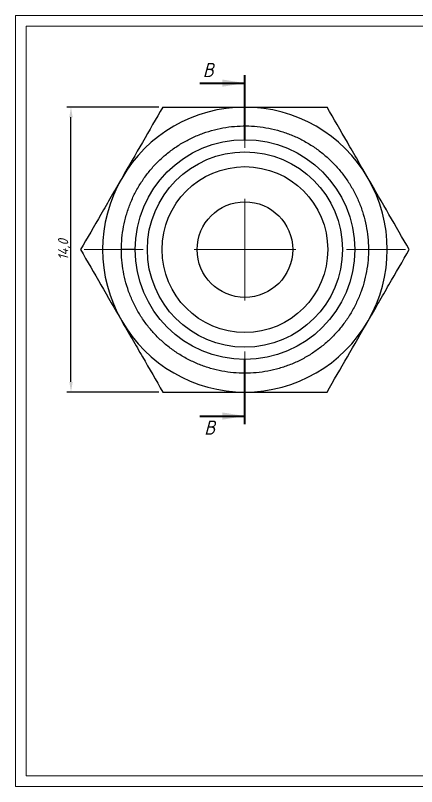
# Model space of a CAD drawing. Header units: millimetres. Extents: x 1178 to 1232, y 650 to 752.
# Drawn here: x 1178.13 to 1197.86, y 713.71 to 751.6 of the extents above; entities that cross this region are included whole.
import ezdxf

# ---------------------------------------------------------------- set-up
doc = ezdxf.new("R2010")
doc.units = ezdxf.units.MM
doc.linetypes.add('PHANTOM', pattern=[12.7, 6.35, -1.27, 1.27, -1.27, 1.27, -1.27])
doc.linetypes.add('SLD-Solid', pattern=[0])
doc.styles.add('GENISO', font='geniso.shx', dxfattribs={"oblique": 15})
doc.dimstyles.new('Scale', dxfattribs={"dimscale": 0.2, "dimtxt": 2.5, "dimasz": 2.5, "dimexe": 1, "dimexo": 1, "dimgap": 0.2, "dimtad": 1, "dimdec": 1, "dimzin": 0, "dimtxsty": 'GENISO', "dimcen": 2.5, "dimclrd": 1, "dimclre": 1, "dimclrt": 7, "dimadec": 0, "dimazin": 0, "dimtfac": 1, "dimtdec": 1, "dimtmove": 0, "dimatfit": 3, "dimfxl": 1, "dimtzin": 0, "dimlwd": -1, "dimlwe": -1, "dimarcsym": 0})

# ---------------------------------------------------------------- blocks, each defined once
blk = doc.blocks.new('SW_CENTERMARKSYMBOL_0')
at = {"color": 0, "linetype": 'Continuous', "lineweight": 0}
for p, q in [((0, 20), (0, 31.6)), ((0, 0), (0, 10)), ((-20, 0), (-31.6, 0)), ((0, 0), (-10, 0)), ((0, 0), (0, -10)), ((0, 0), (10, 0)), ((20, 0), (31.6, 0)), ((0, -20), (0, -31.6))]:
    blk.add_line(p, q, dxfattribs=at)
blk = doc.blocks.new('*D3')
at = {"color": 1, "transparency": 16777216}
for p, q in [((1185.177, 747.094), (1180.662, 747.094)), ((1180.862, 733.594), (1180.862, 746.594)), ((1185.177, 733.094), (1180.662, 733.094))]:
    blk.add_line(p, q, dxfattribs=at)
for points in [[(1180.779, 746.594), (1180.946, 746.594), (1180.862, 747.094)], [(1180.779, 733.594), (1180.946, 733.594), (1180.862, 733.094)]]:
    blk.add_solid(points, dxfattribs=at)
at = {"layer": 'Defpoints', "color": 0, "transparency": 16777216}
for p in [(1180.862, 747.094), (1185.377, 747.094), (1185.377, 733.094)]:
    blk.add_point(p, dxfattribs=at)
at = {"color": 7, "transparency": 16777216, "insert": (1180.535, 740.094), "char_height": 0.5, "attachment_point": 5, "rotation": 90, "style": 'GENISO'}
blk.add_mtext('14,0', dxfattribs=at)

msp = doc.modelspace()

# ---------------------------------------------------------------- linework, layer by layer
at = {"color": 240, "linetype": 'PHANTOM', "lineweight": 35, "true_color": 0xed1f24}
for p, q in [((1189.418, 745.496), (1189.418, 748.671)), ((1189.418, 731.517), (1189.418, 734.693))]:
    msp.add_line(p, q, dxfattribs=at)
at = {"color": 240, "linetype": 'Continuous', "lineweight": 35, "true_color": 0xed1f24}
for p, q in [((1187.196, 748.274), (1189.418, 748.274)), ((1187.196, 731.914), (1189.418, 731.914))]:
    msp.add_line(p, q, dxfattribs=at)
at = {"color": 5, "linetype": 'Continuous', "lineweight": 25}
msp.add_line((1184.018, 740.094), (1183.342, 740.094), dxfattribs=at)
at = {"color": 7, "linetype": 'SLD-Solid', "lineweight": 15}
for points in [[(1178.128, 751.6), (1232.373, 751.6), (1232.373, 713.708), (1178.128, 713.708)], [(1178.66, 751.068), (1231.841, 751.068), (1231.841, 714.24), (1178.66, 714.24)]]:
    msp.add_lwpolyline(points, close=True, dxfattribs=at)
at = {"color": 5, "linetype": 'Continuous', "lineweight": 25}
for radius in [5.4, 4.8, 4.075, 2.35]:
    msp.add_circle((1189.418, 740.094), radius, dxfattribs=at)
for start, end in [(90, 150), (30, 90), (150, 210), (330, 30), (210, 270), (270, 330)]:
    msp.add_arc((1189.418, 740.094), 7, start, end, dxfattribs=at)
for points, knots in [([(1185.377, 747.094), (1185.047, 746.522), (1184.714, 745.946), (1184.041, 744.78), (1183.701, 744.191), (1183.356, 743.594)], [0, 0, 0, 0, 0.5, 0.5, 1, 1, 1, 1]), ([(1185.377, 747.094), (1186.033, 747.094), (1186.706, 747.094), (1188.056, 747.094), (1188.735, 747.094), (1189.418, 747.094)], [0, 0, 0, 0, 0.5, 0.5, 1, 1, 1, 1]), ([(1189.418, 747.094), (1190.102, 747.094), (1190.796, 747.094), (1192.146, 747.094), (1192.807, 747.094), (1193.46, 747.094)], [0, 0, 0, 0, 0.5, 0.5, 1, 1, 1, 1]), ([(1195.481, 743.594), (1195.309, 743.891), (1195.136, 744.19), (1194.795, 744.781), (1194.626, 745.074), (1194.121, 745.948), (1193.789, 746.524), (1193.46, 747.094)], [0, 0, 0, 0, 0.25, 0.25, 0.5, 0.5, 1, 1, 1, 1]), ([(1183.342, 740.094), (1183.347, 740.281), (1183.357, 740.659), (1183.439, 741.224), (1183.572, 741.785), (1183.76, 742.333), (1183.998, 742.861), (1184.285, 743.363), (1184.616, 743.831), (1184.984, 744.262), (1185.391, 744.655), (1185.834, 745.011), (1186.314, 745.328), (1186.825, 745.599), (1187.36, 745.821), (1187.913, 745.99), (1188.476, 746.106), (1189.042, 746.167), (1189.607, 746.176), (1190.173, 746.132), (1190.737, 746.035), (1191.294, 745.883), (1191.837, 745.678), (1192.357, 745.423), (1192.848, 745.121), (1193.303, 744.778), (1193.722, 744.396), (1194.103, 743.978), (1194.447, 743.522), (1194.748, 743.031), (1195.004, 742.511), (1195.208, 741.969), (1195.36, 741.412), (1195.457, 740.847), (1195.501, 740.282), (1195.492, 739.716), (1195.431, 739.151), (1195.315, 738.588), (1195.145, 738.035), (1194.923, 737.499), (1194.652, 736.988), (1194.336, 736.508), (1193.979, 736.065), (1193.585, 735.659), (1193.155, 735.29), (1192.687, 734.96), (1192.185, 734.673), (1191.657, 734.435), (1191.109, 734.247), (1190.548, 734.114), (1189.983, 734.035), (1189.417, 734.009), (1188.852, 734.035), (1188.287, 734.114), (1187.726, 734.248), (1187.178, 734.435), (1186.65, 734.674), (1186.149, 734.961), (1185.681, 735.291), (1185.25, 735.66), (1184.856, 736.067), (1184.5, 736.51), (1184.184, 736.99), (1183.913, 737.501), (1183.691, 738.037), (1183.521, 738.59), (1183.407, 739.153), (1183.345, 739.687), (1183.346, 740.032), (1183.346, 740.187)], [0, 0, 0, 0, 0.014706, 0.02962, 0.044682, 0.059823, 0.074976, 0.090071, 0.105042, 0.119823, 0.134476, 0.149328, 0.164348, 0.17947, 0.194626, 0.209748, 0.224768, 0.239619, 0.254272, 0.269054, 0.284025, 0.29912, 0.314273, 0.329414, 0.344475, 0.35939, 0.374096, 0.388801, 0.403716, 0.418778, 0.433919, 0.449072, 0.464167, 0.479137, 0.493919, 0.508572, 0.523424, 0.538444, 0.553566, 0.568722, 0.583844, 0.598864, 0.613715, 0.628368, 0.64315, 0.658121, 0.673216, 0.688369, 0.70351, 0.718571, 0.733486, 0.748191, 0.762897, 0.777812, 0.792874, 0.808015, 0.823168, 0.838263, 0.853233, 0.868015, 0.882668, 0.89752, 0.91254, 0.927662, 0.942818, 0.95794, 0.972959, 0.987811, 1, 1, 1, 1]), ([(1183.356, 743.594), (1183.185, 743.296), (1183.012, 742.997), (1182.671, 742.407), (1182.502, 742.113), (1181.997, 741.239), (1181.665, 740.664), (1181.336, 740.094)], [0, 0, 0, 0, 0.25, 0.25, 0.5, 0.5, 1, 1, 1, 1]), ([(1197.501, 740.094), (1197.171, 740.666), (1196.839, 741.242), (1196.166, 742.407), (1195.825, 742.997), (1195.481, 743.594)], [0, 0, 0, 0, 0.5, 0.5, 1, 1, 1, 1]), ([(1181.336, 740.094), (1181.666, 739.522), (1181.998, 738.946), (1182.671, 737.78), (1183.011, 737.191), (1183.356, 736.594)], [0, 0, 0, 0, 0.5, 0.5, 1, 1, 1, 1]), ([(1195.481, 736.594), (1195.652, 736.891), (1195.825, 737.19), (1196.166, 737.781), (1196.335, 738.074), (1196.84, 738.948), (1197.172, 739.524), (1197.501, 740.094)], [0, 0, 0, 0, 0.25, 0.25, 0.5, 0.5, 1, 1, 1, 1]), ([(1183.356, 736.594), (1183.528, 736.296), (1183.701, 735.997), (1184.042, 735.407), (1184.211, 735.113), (1184.716, 734.239), (1185.048, 733.664), (1185.377, 733.094)], [0, 0, 0, 0, 0.25, 0.25, 0.5, 0.5, 1, 1, 1, 1]), ([(1193.46, 733.094), (1193.79, 733.666), (1194.123, 734.242), (1194.796, 735.407), (1195.136, 735.997), (1195.481, 736.594)], [0, 0, 0, 0, 0.5, 0.5, 1, 1, 1, 1]), ([(1185.377, 733.094), (1186.033, 733.094), (1186.706, 733.094), (1188.056, 733.094), (1188.735, 733.094), (1189.418, 733.094)], [0, 0, 0, 0, 0.5, 0.5, 1, 1, 1, 1]), ([(1189.418, 733.094), (1190.102, 733.094), (1190.796, 733.094), (1192.146, 733.094), (1192.807, 733.094), (1193.46, 733.094)], [0, 0, 0, 0, 0.5, 0.5, 1, 1, 1, 1])]:
    msp.add_open_spline(points, degree=3, knots=knots, dxfattribs=at)
at = {"color": 240, "linetype": 'Continuous', "lineweight": 35, "true_color": 0xed1f24}
for points in [[(1189.418, 748.274), (1188.307, 748.452), (1188.307, 748.096)], [(1189.418, 731.914), (1188.307, 732.092), (1188.307, 731.736)]]:
    msp.add_solid(points, dxfattribs=at)

# ---------------------------------------------------------------- block references
at = {"color": 240, "linetype": 'Continuous', "lineweight": 0, "true_color": 0xed1f24, "xscale": 0.249999999999999, "yscale": 0.249999999999999, "zscale": 0.249999999999999}
msp.add_blockref('SW_CENTERMARKSYMBOL_0', (1189.418, 740.094), dxfattribs=at)

# ---------------------------------------------------------------- texts
at = {"color": 7, "char_height": 0.7, "attachment_point": 5, "style": 'GENISO'}
for insert in [(1187.613, 748.917), (1187.682, 731.345)]:
    msp.add_mtext('B', dxfattribs=dict(at, insert=insert))

# ---------------------------------------------------------------- dimensions: what is measured, and where the dimension line sits
dim = msp.add_linear_dim(base=(1180.862, 747.094), p1=(1185.377, 733.094), p2=(1185.377, 747.094), angle=90, dimstyle='Scale')
dim.commit()
dim.dimension.update_dxf_attribs({"geometry": '*D3', "text_midpoint": (1180.535, 740.094)})

doc.saveas('drawing.dxf')
